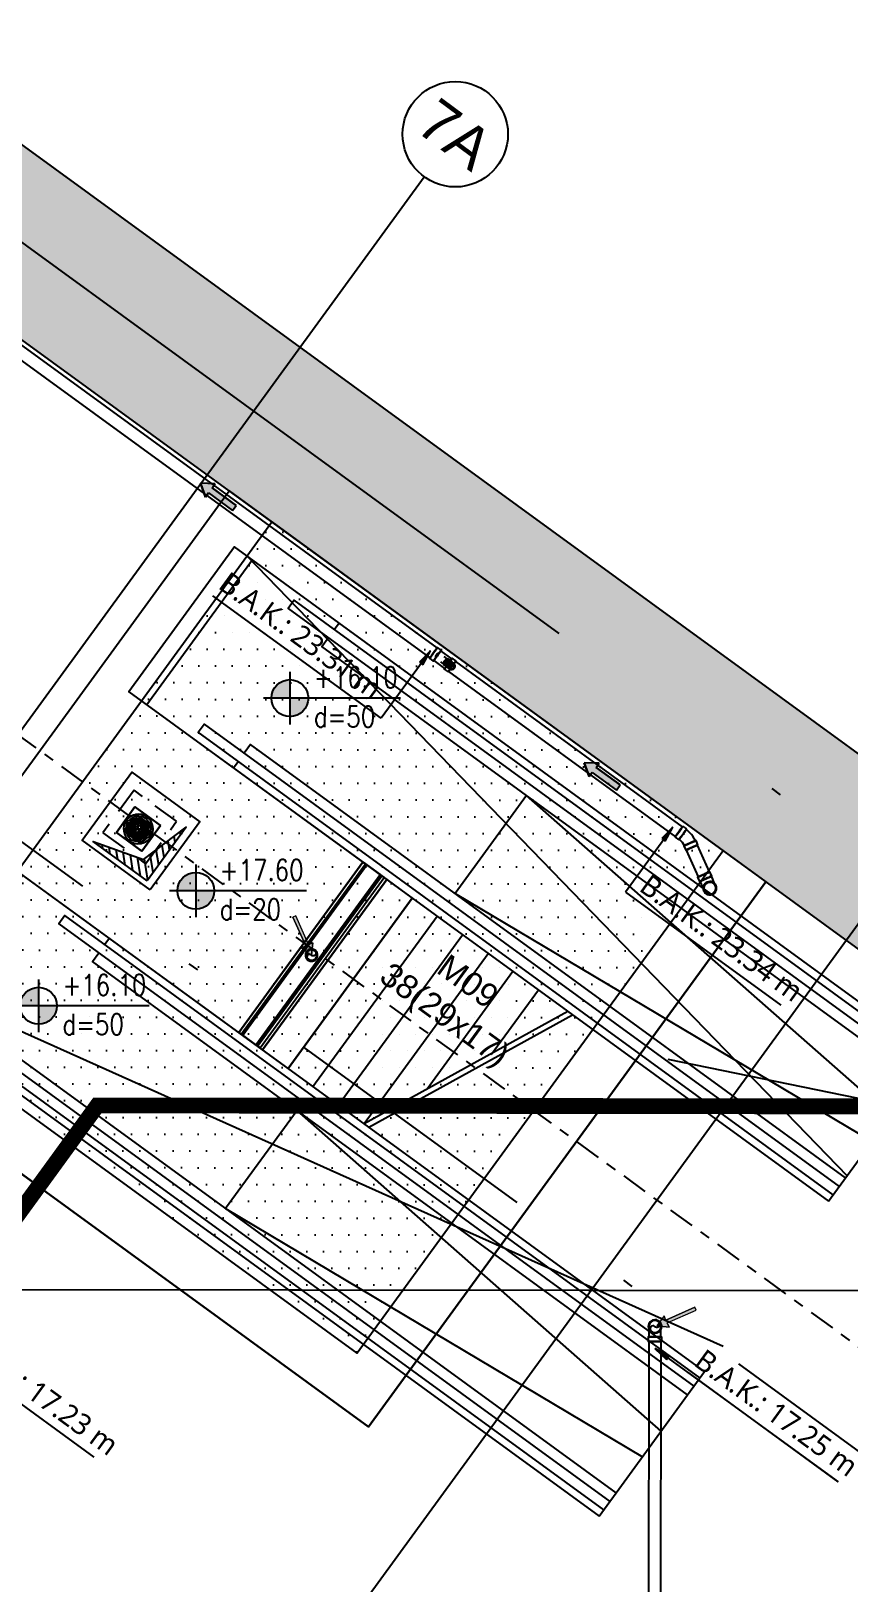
# Model space of a CAD drawing. Header units: millimetres. Extents: x 400382 to 401500, y 4543975 to 4544133.
# Drawn here: x 400809.64 to 400817.4, y 4544089.9 to 4544104.62 of the extents above; entities that cross this region are included whole.
import ezdxf
from ezdxf.enums import TextEntityAlignment as Align

# ---------------------------------------------------------------- set-up
doc = ezdxf.new("R2010")
doc.units = ezdxf.units.MM
for name, pattern in [('ACAD_ISO05W100', [33, 24, -3, 0, -3, 0, -3]), ('AKS', [3, 2.5, -0.25, 0, -0.25]), ('CENTER', [2, 1.25, -0.25, 0.25, -0.25]), ('CIZGI', [0.4, 0.25, -0.15]), ('CONTINU', [0]), ('DASHDOT2', [0.5, 0.25, -0.125, 0, -0.125]), ('HIDDEN', [0.375, 0.25, -0.125])]:
    doc.linetypes.add(name, pattern=pattern)
doc.layers.add('A-DETL-GENF', color=92, linetype='Continuous', lineweight=9)
for name, color, linetype in [('aks prota', 2, 'AKS'), ('bosluk prota', 2, 'Continuous'), ('bosluk tarama prota', 8, 'Continuous'), ('caks prota', 4, 'Continuous'), ('iderzi_PROTA', 3, 'Continuous'), ('kiriş prota', 6, 'Continuous'), ('kolon tarama prota', 252, 'Continuous'), ('merdiven prota', 2, 'Continuous'), ('not çizgisi prota', 4, 'Continuous'), ('perde prota', 1, 'Continuous'), ('PRT-AL-TUNEL_EKSENI', 14, 'DASHDOT2'), ('PRT-MI-a_fit_drainage', 10, 'Continuous'), ('prt-s-taxis', 7, 'Continuous'), ('skesit prota', 7, 'Continuous'), ('st-s_level (kot)', 6, 'Continuous'), ('st-s_levelmark (kot işareti)', 4, 'Continuous'), ('st_s_ölçü', 4, 'Continuous'), ('taks prota', 7, 'Continuous'), ('TARAMA', 8, 'Continuous'), ('temel prota', 6, 'Continuous')]:
    doc.layers.add(name, color=color, linetype=linetype)
doc.styles.add('OLCU', font='romanstw.shx')
doc.styles.add('PRT-MI-a_Arial', font='Arial.ttf', dxfattribs={"height": 30})
doc.styles.add('Segoe UI Light_1', font='', dxfattribs={"height": 200})
doc.styles.add('TAKS', font='Arial Unicode.ttf')
doc.styles.get('Segoe UI Light_1').set_extended_font_data('Segoe UI Light')
doc.dimstyles.new('1-50', dxfattribs={"dimtxt": 10, "dimasz": 4, "dimexe": 4, "dimexo": 8, "dimgap": 4, "dimtad": 1, "dimdec": 1, "dimrnd": 0.05, "dimzin": 9, "dimdsep": 46, "dimtxsty": 'OLCU', "dimblk1": 'OBLIQUE', "dimblk2": 'OBLIQUE', "dimsah": 1, "dimcen": 2, "dimdle": 4, "dimclrd": 4, "dimclre": 4, "dimclrt": 3, "dimadec": 1, "dimazin": 0, "dimtfac": 1, "dimtdec": 1, "dimtix": 1, "dimtmove": 2, "dimatfit": 3, "dimldrblk": 'OBLIQUE', "dimfxl": 1, "dimtvp": 1, "dimtolj": 1, "dimtzin": 1, "dimarcsym": 0})

# ---------------------------------------------------------------- blocks, each defined once
blk = doc.blocks.new('Flow Direction - Flow Direction _25mm_-1035271-_17_70 m  ARA KAT')
at = {"layer": 'TARAMA'}
blk.add_hatch(color=256, dxfattribs=at).paths.add_polyline_path([(0, 0), (-117, -78), (-117, -30), (-400, -30), (-400, 30), (-117, 30), (-117, 78)], flags=0)
for p, q in [((-117, 30), (-400, 30)), ((-400, 30), (-400, -30)), ((-117, 30), (-400, 30)), ((-400, 30), (-400, -30)), ((0, 0), (-117, 78)), ((-117, 78), (-117, 30)), ((-117, 78), (0, 0)), ((-117, 30), (-117, 78)), ((-117, -78), (0, 0)), ((-117, -78), (0, 0)), ((-400, -30), (-117, -30)), ((-117, -30), (-400, -30)), ((-117, -30), (-117, -78)), ((-117, -30), (-117, -78))]:
    blk.add_line(p, q, dxfattribs=at)
blk = doc.blocks.new('Riser Direction1 - Flow Direction _25mm_ 2-2155046-_17_70 m  ARA KAT')
at = {"layer": 'A-DETL-GENF'}
blk.add_hatch(color=256, dxfattribs=at).paths.add_polyline_path([(0, 0), (118, 0), (96, -38), (355, -188), (340, -214), (81, -64), (59, -102)], flags=0)
for p, q in [((0, 0), (59, -102)), ((118, 0), (0, 0)), ((118, 0), (0, 0)), ((59, -102), (0, 0)), ((59, -102), (81, -64)), ((81, -64), (59, -102)), ((81, -64), (340, -214)), ((81, -64), (340, -214)), ((96, -38), (118, 0)), ((96, -38), (118, 0)), ((355, -188), (96, -38)), ((96, -38), (355, -188)), ((340, -214), (355, -188)), ((340, -214), (355, -188))]:
    blk.add_line(p, q, dxfattribs=at)
blk = doc.blocks.new('17.60 mekanik')
at = {"layer": 'kolon tarama prota'}
for points in [[(140391.8, 64258.3), (140381.4, 64247.3), (140384.6, 64245)], [(140621.9, 64091.2), (140611.5, 64080.2), (140614.7, 64077.9)], [(140605.6, 63596.4), (140616.6, 63586), (140618.9, 63589.2)]]:
    blk.add_hatch(color=256, dxfattribs=at).paths.add_polyline_path(points, flags=0)
for p, q in [((140398.2, 64261), (139797.1, 64697.7)), ((139790.2, 64688.1), (140391.2, 64251.5)), ((140345.2, 64194.1), (140185.4, 64310.2)), ((140391.8, 64258.3), (140345.2, 64194.1)), ((140391.8, 64258.3), (140381.4, 64247.3)), ((140384.6, 64245), (140391.8, 64258.3)), ((140390.9, 64251.1), (140394.5, 64248.5)), ((140394.9, 64249), (140405.3, 64241.4)), ((140396.7, 64251.4), (140399.9, 64255.8)), ((140402, 64258.8), (140398.4, 64261.4)), ((140412, 64250.7), (140401.6, 64258.2)), ((140408.8, 64249.7), (140404.7, 64252.7)), ((140410.2, 64249.2), (140409.1, 64250)), ((140410.7, 64248.7), (140410.1, 64249.1)), ((140411.9, 64248), (140410.7, 64248.8)), ((140416, 64248.6), (140412.4, 64251.2)), ((140381.4, 64247.3), (140384.6, 64245)), ((140401.2, 64247.8), (140405.3, 64244.8)), ((140404.9, 64240.9), (140408.5, 64238.3)), ((140405, 64244.5), (140406.1, 64243.7)), ((140406.2, 64243.8), (140406.8, 64243.4)), ((140406.7, 64243.3), (140407.8, 64242.4)), ((140408.8, 64238.7), (140624.4, 64082.1)), ((140631.3, 64091.6), (140415.8, 64248.2)), ((140111.6, 64109.7), (140094, 64085.4)), ((140094, 64085.4), (140111.6, 64109.7)), ((140135.9, 64092.1), (140111.6, 64109.7)), ((140111.6, 64109.7), (140135.9, 64092.1)), ((140111.6, 64109.7), (140111.6, 64109.7)), ((140103.3, 64096.6), (140104.9, 64095.4)), ((140104.9, 64095.4), (140103.3, 64096.6)), ((140103.3, 64096.6), (140103.3, 64096.6)), ((140105.5, 64096.2), (140103.9, 64097.4)), ((140103.9, 64097.4), (140105.5, 64096.2)), ((140103.9, 64097.4), (140103.9, 64097.4)), ((140104.9, 64095.4), (140104.9, 64095.4)), ((140105.5, 64096.2), (140105.5, 64096.2)), ((140106.9, 64093.9), (140108.6, 64092.8)), ((140108.6, 64092.8), (140106.9, 64093.9)), ((140106.9, 64093.9), (140106.9, 64093.9)), ((140109.2, 64093.6), (140107.5, 64094.7)), ((140107.5, 64094.7), (140109.2, 64093.6)), ((140107.5, 64094.7), (140107.5, 64094.7)), ((140108.6, 64092.8), (140108.6, 64092.8)), ((140109.2, 64093.6), (140109.2, 64093.6)), ((140110.6, 64091.3), (140112.2, 64090.1)), ((140112.2, 64090.1), (140110.6, 64091.3)), ((140110.6, 64091.3), (140110.6, 64091.3)), ((140112.8, 64090.9), (140111.2, 64092.1)), ((140111.2, 64092.1), (140112.8, 64090.9)), ((140111.2, 64092.1), (140111.2, 64092.1)), ((140112.2, 64090.1), (140112.2, 64090.1)), ((140112.8, 64090.9), (140112.8, 64090.9)), ((140117.4, 64093.1), (140116.2, 64091.4)), ((140116.2, 64091.4), (140117.4, 64093.1)), ((140116.2, 64091.4), (140116.2, 64091.4)), ((140117.1, 64090.9), (140118.2, 64092.5)), ((140118.2, 64092.5), (140117.1, 64090.9)), ((140117.1, 64090.9), (140117.1, 64090.9)), ((140117.4, 64093.1), (140117.4, 64093.1)), ((140119.2, 64086.2), (140117.6, 64087.4)), ((140117.6, 64087.4), (140119.2, 64086.2)), ((140117.6, 64087.4), (140117.6, 64087.4)), ((140118.2, 64092.5), (140118.2, 64092.5)), ((140118.2, 64067.8), (140135.9, 64092.1)), ((140135.9, 64092.1), (140118.2, 64067.8)), ((140120.1, 64096.7), (140118.9, 64095.1)), ((140118.9, 64095.1), (140120.1, 64096.7)), ((140118.9, 64095.1), (140118.9, 64095.1)), ((140119.7, 64094.5), (140120.9, 64096.1)), ((140120.9, 64096.1), (140119.7, 64094.5)), ((140119.7, 64094.5), (140119.7, 64094.5)), ((140120.1, 64096.7), (140120.1, 64096.7)), ((140120.9, 64096.1), (140120.9, 64096.1)), ((140122.7, 64100.4), (140121.6, 64098.8)), ((140121.6, 64098.8), (140122.7, 64100.4)), ((140121.6, 64098.8), (140121.6, 64098.8)), ((140122.4, 64098.2), (140123.5, 64099.8)), ((140123.5, 64099.8), (140122.4, 64098.2)), ((140122.4, 64098.2), (140122.4, 64098.2)), ((140122.7, 64100.4), (140122.7, 64100.4)), ((140123.5, 64099.8), (140123.5, 64099.8)), ((140135.9, 64092.1), (140135.9, 64092.1)), ((140621.9, 64091.2), (140577.1, 64029.5)), ((140621.9, 64091.2), (140611.5, 64080.2)), ((140614.7, 64077.9), (140621.9, 64091.2)), ((140635.2, 64089.4), (140631.6, 64092)), ((140094, 64085.4), (140118.2, 64067.8)), ((140118.2, 64067.8), (140094, 64085.4)), ((140094, 64085.4), (140094, 64085.4)), ((140107.5, 64079.4), (140106.3, 64077.7)), ((140106.3, 64077.7), (140107.5, 64079.4)), ((140106.3, 64077.7), (140106.3, 64077.7)), ((140107.1, 64077.1), (140108.3, 64078.8)), ((140108.3, 64078.8), (140107.1, 64077.1)), ((140107.1, 64077.1), (140107.1, 64077.1)), ((140107.5, 64079.4), (140107.5, 64079.4)), ((140108.3, 64078.8), (140108.3, 64078.8)), ((140110.1, 64083), (140108.9, 64081.4)), ((140108.9, 64081.4), (140110.1, 64083)), ((140108.9, 64081.4), (140108.9, 64081.4)), ((140109.7, 64080.8), (140110.9, 64082.4)), ((140110.9, 64082.4), (140109.7, 64080.8)), ((140109.7, 64080.8), (140109.7, 64080.8)), ((140110.1, 64083), (140110.1, 64083)), ((140110.9, 64082.4), (140110.9, 64082.4)), ((140112.8, 64086.7), (140111.6, 64085)), ((140111.6, 64085), (140112.8, 64086.7)), ((140111.6, 64085), (140111.6, 64085)), ((140112.4, 64084.4), (140113.6, 64086.1)), ((140113.6, 64086.1), (140112.4, 64084.4)), ((140112.4, 64084.4), (140112.4, 64084.4)), ((140112.8, 64086.7), (140112.8, 64086.7)), ((140113.6, 64086.1), (140113.6, 64086.1)), ((140117, 64086.6), (140118.6, 64085.4)), ((140118.6, 64085.4), (140117, 64086.6)), ((140117, 64086.6), (140117, 64086.6)), ((140118.6, 64085.4), (140118.6, 64085.4)), ((140119.2, 64086.2), (140119.2, 64086.2)), ((140120.7, 64084), (140122.3, 64082.8)), ((140122.3, 64082.8), (140120.7, 64084)), ((140120.7, 64084), (140120.7, 64084)), ((140122.9, 64083.6), (140121.3, 64084.8)), ((140121.3, 64084.8), (140122.9, 64083.6)), ((140121.3, 64084.8), (140121.3, 64084.8)), ((140122.3, 64082.8), (140122.3, 64082.8)), ((140122.9, 64083.6), (140122.9, 64083.6)), ((140124.3, 64081.3), (140125.9, 64080.1)), ((140125.9, 64080.1), (140124.3, 64081.3)), ((140124.3, 64081.3), (140124.3, 64081.3)), ((140126.5, 64080.9), (140124.9, 64082.1)), ((140124.9, 64082.1), (140126.5, 64080.9)), ((140124.9, 64082.1), (140124.9, 64082.1)), ((140125.9, 64080.1), (140125.9, 64080.1)), ((140126.5, 64080.9), (140126.5, 64080.9)), ((140611.5, 64080.2), (140614.7, 64077.9)), ((140624.1, 64081.7), (140627.7, 64079.1)), ((140632.4, 64073.3), (140634.2, 64069.2)), ((140645.8, 64074.4), (140644, 64078.5)), ((140656.8, 64048.7), (140645.4, 64074.2)), ((140118.2, 64067.8), (140118.2, 64067.8)), ((140328, 64057.6), (140210.4, 63895.8)), ((140210.4, 63895.8), (140328, 64057.6)), ((140328, 64057.6), (140328, 64057.6)), ((140328, 64057.6), (140330.4, 64055.8)), ((140330.4, 64055.8), (140328, 64057.6)), ((140634.6, 64069.4), (140646, 64043.9)), ((140212.8, 63894), (140330.4, 64055.8)), ((140212.8, 63894), (140330.4, 64055.8)), ((140212.8, 63894), (140330.4, 64055.8)), ((140212.8, 63894), (140330.4, 64055.8)), ((140214.1, 63893.1), (140331.6, 64054.9)), ((140214.1, 63893.1), (140331.6, 64054.9)), ((140226.6, 63884), (140344.2, 64045.8)), ((140226.6, 63884), (140344.2, 64045.8)), ((140345.8, 64044.6), (140228.2, 63882.8)), ((140228.2, 63882.8), (140345.8, 64044.6)), ((140228.2, 63882.8), (140345.8, 64044.6)), ((140228.2, 63882.8), (140345.8, 64044.6)), ((140230.6, 63881.1), (140348.2, 64042.9)), ((140230.6, 63881.1), (140348.2, 64042.9)), ((140330.4, 64055.8), (140330.4, 64055.8)), ((140330.4, 64055.8), (140331.6, 64054.9)), ((140345.8, 64044.6), (140330.4, 64055.8)), ((140330.4, 64055.8), (140330.4, 64055.8)), ((140331.6, 64054.9), (140331.6, 64054.9)), ((140331.6, 64054.9), (140344.2, 64045.8)), ((140344.2, 64045.8), (140344.2, 64045.8)), ((140344.2, 64045.8), (140345.8, 64044.6)), ((140345.8, 64044.6), (140345.8, 64044.6)), ((140345.8, 64044.6), (140348.2, 64042.9)), ((140348.2, 64042.9), (140345.8, 64044.6)), ((140345.8, 64044.6), (140345.8, 64044.6)), ((140348.2, 64042.9), (140348.2, 64042.9)), ((140645.5, 64043.7), (140647.4, 64039.6)), ((140659, 64044.8), (140657.2, 64048.9)), ((140577.1, 64029.5), (140724.7, 63922.3)), ((140210.4, 63895.8), (140212.8, 63894)), ((140212.8, 63894), (140210.4, 63895.8)), ((140210.4, 63895.8), (140210.4, 63895.8)), ((140212.8, 63894), (140212.8, 63894)), ((140212.8, 63894), (140228.2, 63882.8)), ((140214.1, 63893.1), (140212.8, 63894)), ((140212.8, 63894), (140212.8, 63894)), ((140226.6, 63884), (140214.1, 63893.1)), ((140214.1, 63893.1), (140214.1, 63893.1)), ((140228.2, 63882.8), (140226.6, 63884)), ((140226.6, 63884), (140226.6, 63884)), ((140228.2, 63882.8), (140228.2, 63882.8)), ((140228.2, 63882.8), (140230.6, 63881.1)), ((140230.6, 63881.1), (140228.2, 63882.8)), ((140228.2, 63882.8), (140228.2, 63882.8)), ((140230.6, 63881.1), (140230.6, 63881.1)), ((139922.5, 63602.1), (140073.5, 63492.4)), ((140599.2, 63607.4), (140599.2, 63603)), ((140599.7, 63603), (140599.7, 63037.6)), ((140611.5, 63037.6), (140611.5, 63603)), ((140612, 63603), (140612, 63607.4)), ((140605.6, 63596.4), (140616.6, 63586)), ((140618.9, 63589.2), (140605.6, 63596.4)), ((140605.6, 63596.4), (140779.7, 63469.9)), ((140616.6, 63586), (140618.9, 63589.2)), ((140779.7, 63469.9), (140637.7, 63573.1))]:
    blk.add_line(p, q, dxfattribs=at)
at = {"layer": 'kolon tarama prota', "flags": 128}
for points in [[(140410.1, 64241.3), (140409.7, 64241.6), (140408.6, 64242.4), (140408.1, 64242.8)], [(140410.1, 64241.3), (140409, 64242.7), (140408.9, 64244.3), (140409.4, 64245.5)], [(140409.4, 64245.5), (140410.7, 64246.6), (140412.4, 64246.7), (140413.6, 64246.2)], [(140414.3, 64242), (140413, 64241), (140411.3, 64240.8), (140410.1, 64241.3)], [(140411.6, 64247.7), (140412.9, 64246.7), (140413.6, 64246.2), (140413.6, 64246.2)], [(140413.6, 64246.2), (140414.6, 64244.9), (140414.8, 64243.2), (140414.3, 64242)], [(140639.8, 64084.1), (140636.3, 64087.7), (140634.8, 64088.9)], [(140628.1, 64079.6), (140630.8, 64077), (140630.9, 64076.9)], [(140630.9, 64076.9), (140632.9, 64073.7), (140633, 64073.6)], [(140643.4, 64078.2), (140640.9, 64082.6), (140639.8, 64084.1)], [(140658.4, 64044.6), (140659.6, 64041.8), (140660.7, 64039.3), (140661.6, 64037.3), (140662.2, 64036), (140662.4, 64035.6), (140662.4, 64035.6)], [(140652, 64030.9), (140651.8, 64031.3), (140651.2, 64032.6), (140650.3, 64034.6), (140649.2, 64037), (140648, 64039.8), (140648, 64039.9)], [(140652, 64030.9), (140651.5, 64033.2), (140651.9, 64035.5), (140653.2, 64037.4), (140654.9, 64038.5)], [(140659.5, 64028), (140657.2, 64027.5), (140655, 64028), (140653.1, 64029.3), (140652, 64030.9)], [(140654.9, 64038.5), (140657.1, 64039), (140659.4, 64038.5), (140661.3, 64037.2), (140662.4, 64035.6)], [(140662.4, 64035.6), (140662.9, 64033.3), (140662.4, 64031), (140661.1, 64029.1), (140659.5, 64028)], [(140599.9, 63617.2), (140599.9, 63616.8), (140599.9, 63615.4), (140599.9, 63613.3), (140599.9, 63610.6), (140599.9, 63607.5), (140599.9, 63607.4)], [(140611.3, 63607.4), (140611.3, 63610.4), (140611.3, 63613.2), (140611.3, 63615.3), (140611.3, 63616.7), (140611.3, 63617.2), (140611.3, 63617.2)]]:
    blk.add_lwpolyline(points, dxfattribs=at)
at = {"layer": 'kolon tarama prota'}
for centre, radius, start, end in [((140411.8, 64243.8), 3.43, 144, 324), ((140411.8, 64243.8), 3.43, 144, 324), ((140411.8, 64243.8), 3.02, 144, 324), ((140411.8, 64243.8), 3.43, 324, 144), ((140411.8, 64243.8), 3.43, 324, 144), ((140411.8, 64243.8), 3.02, 324, 144), ((140114.9, 64088.8), 14, 56.0467, 141.9533), ((140114.9, 64088.8), 14, 56.0467, 141.9533), ((140114.9, 64088.8), 14, 146.0467, 231.9533), ((140114.9, 64088.8), 14, 146.0467, 231.9533), ((140114.9, 64088.8), 12, 146.388, 231.612), ((140114.9, 64088.8), 12, 146.388, 231.612), ((140114.9, 64088.8), 10, 54, 234), ((140114.9, 64088.8), 10, 54, 234), ((140114.9, 64088.8), 9.5, 147.017, 230.983), ((140114.9, 64088.8), 9.5, 147.017, 230.983), ((140114.9, 64088.8), 12, 56.388, 141.612), ((140114.9, 64088.8), 12, 56.388, 141.612), ((140114.9, 64088.8), 9, 54, 234), ((140114.9, 64088.8), 9, 54, 234), ((140114.9, 64088.8), 7.5, 147.8226, 230.1774), ((140114.9, 64088.8), 7.5, 147.8226, 230.1774), ((140114.9, 64088.8), 9.5, 57.017, 140.983), ((140114.9, 64088.8), 9.5, 57.017, 140.983), ((140114.9, 64088.8), 10, 234, 54), ((140114.9, 64088.8), 10, 234, 54), ((140114.9, 64088.8), 5.9, 144, 324), ((140114.9, 64088.8), 7.5, 57.8226, 140.1774), ((140114.9, 64088.8), 7.5, 57.8226, 140.1774), ((140114.9, 64088.8), 9, 234, 54), ((140114.9, 64088.8), 9, 234, 54), ((140114.9, 64088.8), 5, 54, 234), ((140114.9, 64088.8), 5, 54, 234), ((140114.9, 64088.8), 5, 149.7392, 228.2608), ((140114.9, 64088.8), 5, 149.7392, 228.2608), ((140114.9, 64088.8), 5.9, 324, 144), ((140113.2, 64086.4), 2.95, 54, 234), ((140114.9, 64088.8), 5, 59.7392, 138.2608), ((140114.9, 64088.8), 5, 59.7392, 138.2608), ((140114.9, 64088.8), 3, 153.5941, 224.4059), ((140114.9, 64088.8), 3, 153.5941, 224.4059), ((140114.9, 64088.8), 5, 234, 54), ((140114.9, 64088.8), 5, 234, 54), ((140114.9, 64088.8), 3, 63.5941, 134.4059), ((140114.9, 64088.8), 3, 63.5941, 134.4059), ((140116.6, 64091.1), 2.95, 234, 54), ((140114.9, 64088.8), 3, 333.5941, 44.4059), ((140114.9, 64088.8), 3, 333.5941, 44.4059), ((140114.9, 64088.8), 5, 329.7392, 48.2608), ((140114.9, 64088.8), 5, 329.7392, 48.2608), ((140114.9, 64088.8), 7.5, 327.8226, 50.1774), ((140114.9, 64088.8), 7.5, 327.8226, 50.1774), ((140114.9, 64088.8), 9.5, 327.017, 50.983), ((140114.9, 64088.8), 9.5, 327.017, 50.983), ((140114.9, 64088.8), 12, 326.388, 51.612), ((140114.9, 64088.8), 12, 326.388, 51.612), ((140114.9, 64088.8), 14, 326.0467, 51.9533), ((140114.9, 64088.8), 14, 326.0467, 51.9533), ((140114.9, 64088.8), 14, 236.0467, 321.9533), ((140114.9, 64088.8), 14, 236.0467, 321.9533), ((140114.9, 64088.8), 12, 236.388, 321.612), ((140114.9, 64088.8), 12, 236.388, 321.612), ((140114.9, 64088.8), 9.5, 237.017, 320.983), ((140114.9, 64088.8), 9.5, 237.017, 320.983), ((140114.9, 64088.8), 7.5, 237.8226, 320.1774), ((140114.9, 64088.8), 7.5, 237.8226, 320.1774), ((140114.9, 64088.8), 5, 239.7392, 318.2608), ((140114.9, 64088.8), 5, 239.7392, 318.2608), ((140114.9, 64088.8), 3, 243.5941, 314.4059), ((140114.9, 64088.8), 3, 243.5941, 314.4059), ((140657.2, 64033.2), 6.38, 114, 294), ((140657.2, 64033.2), 6.38, 114, 294), ((140657.2, 64033.2), 5.9, 144, 324), ((140657.2, 64033.2), 5.72, 114, 294), ((140657.2, 64033.2), 5.9, 324, 144), ((140657.2, 64033.2), 6.38, 294, 114), ((140657.2, 64033.2), 6.38, 294, 114), ((140657.2, 64033.2), 5.71, 294, 114), ((140279.3, 63969.3), 5.9, 144, 324), ((140279.3, 63969.3), 5, 54, 234), ((140279.3, 63969.3), 5, 54, 234), ((140279.3, 63969.3), 5.9, 324, 144), ((140277.6, 63966.9), 2.95, 54, 234), ((140279.3, 63969.3), 5, 234, 54), ((140279.3, 63969.3), 5, 234, 54), ((140281, 63971.7), 2.95, 234, 54), ((140605.6, 63617.2), 6.38, 90, 270), ((140605.6, 63617.2), 6.38, 90, 270), ((140605.6, 63617.2), 5.9, 144, 324), ((140605.6, 63617.2), 5.72, 90, 270), ((140605.6, 63617.2), 5.9, 324, 144), ((140603.9, 63614.9), 2.95, 54, 234), ((140605.6, 63617.2), 6.38, 270, 90), ((140605.6, 63617.2), 6.38, 270, 90), ((140605.6, 63617.2), 5.71, 270, 90), ((140607.3, 63619.6), 2.95, 234, 54)]:
    blk.add_arc(centre, radius, start, end, dxfattribs=at)
for centre, major_axis, ratio, start_param, end_param in [((140394.7, 64256.2), (3.75, 5.16), 0.01, 1.570796, 4.712389), ((140394.7, 64256.2), (3.47, 4.77), 0.01, 1.570796, 3.141593), ((140394.7, 64256.2), (3.47, 4.77), 0.01, 3.141593, 4.712389), ((140398.3, 64253.6), (3.75, 5.16), 0.01, 1.570796, 4.712389), ((140394.7, 64256.2), (3.75, 5.16), 0.01, 4.712389, 7.853982), ((140394.7, 64256.2), (3.47, 4.77), 0.01, 0, 1.570796), ((140394.7, 64256.2), (3.47, 4.77), 0.01, 4.712389, 6.283185), ((140398.3, 64253.6), (3.36, 4.62), 0.01, 1.570796, 4.712389), ((140399.1, 64253.1), (1.77, 2.44), 0.714142, 1.570796, 2.678638), ((140399.1, 64253.1), (1.77, 2.44), 0.714142, 0.462955, 1.570796), ((140398.3, 64253.6), (3.75, 5.16), 0.01, 4.712389, 7.853982), ((140398.3, 64253.6), (3.36, 4.62), 0.01, 4.712389, 7.853982), ((140407.1, 64247.3), (2.02, 2.78), 0.714142, 4.712389, 7.853982), ((140407.1, 64247.3), (1.77, 2.44), 0.714142, 4.712389, 7.853982), ((140408.1, 64246.5), (2.02, 2.78), 0.714142, 4.712389, 7.853982), ((140408.1, 64246.5), (1.94, 2.67), 0.676553, 0, 1.570796), ((140408.7, 64246), (2.02, 2.78), 0.677064, 4.712389, 7.853982), ((140408.7, 64246), (1.94, 2.67), 0.676553, 0, 1.570796), ((140408.7, 64246.1), (3.75, 5.16), 0.01, 4.712389, 7.853982), ((140408.7, 64246.1), (3.36, 4.62), 0.01, 4.712389, 7.853982), ((140408.1, 64246.5), (1.94, 2.67), 0.676553, 4.712389, 6.283185), ((140407.1, 64247.3), (2.02, 2.78), 0.714142, 1.570796, 4.712389), ((140407.1, 64247.3), (1.77, 2.44), 0.714142, 1.570796, 4.712389), ((140408.7, 64246.1), (3.75, 5.16), 0.01, 1.570796, 4.712389), ((140408.1, 64246.5), (2.02, 2.78), 0.714142, 1.570796, 4.712389), ((140408.1, 64246.5), (1.94, 2.67), 0.676553, 1.570796, 3.141593), ((140408.7, 64246.1), (3.36, 4.62), 0.01, 1.570796, 4.712389), ((140408.7, 64246), (1.94, 2.67), 0.676553, 1.570796, 3.141593), ((140408.7, 64246), (2.02, 2.78), 0.677064, 1.570796, 4.712389), ((140408.1, 64246.5), (1.94, 2.67), 0.676553, 3.141593, 4.712389), ((140409.9, 64245.2), (2.02, 2.78), 0.677064, 1.570796, 4.712389), ((140408.7, 64246), (1.94, 2.67), 0.676553, 3.141593, 4.712389), ((140409.9, 64245.2), (1.77, 2.44), 0.677064, 1.570796, 4.712389), ((140409.9, 64245.2), (2.02, 2.78), 0.677064, 4.712389, 7.853982), ((140409.9, 64245.2), (1.77, 2.44), 0.677064, 4.712389, 7.853982), ((140412.3, 64243.5), (3.75, 5.16), 0.01, 1.570796, 4.712389), ((140412.3, 64243.5), (3.47, 4.77), 0.01, 1.570796, 3.141593), ((140412.3, 64243.5), (3.47, 4.77), 0.01, 3.141593, 4.712389), ((140408.7, 64246), (1.94, 2.67), 0.676553, 4.712389, 6.283185), ((140412.3, 64243.5), (3.75, 5.16), 0.01, 4.712389, 7.853982), ((140412.3, 64243.5), (3.47, 4.77), 0.01, 0, 1.570796), ((140412.3, 64243.5), (3.47, 4.77), 0.01, 4.712389, 6.283185), ((140627.8, 64086.8), (3.75, 5.16), 0.01, 3.138913, 6.280506), ((140627.8, 64086.8), (3.75, 5.16), 0.01, 6.280506, 9.422099), ((140627.8, 64086.8), (3.47, 4.77), 0.01, 1.570796, 3.141593), ((140627.8, 64086.8), (3.47, 4.77), 0.01, 3.141593, 4.712389), ((140631.4, 64084.2), (3.75, 5.16), 0.01, 6.280506, 9.422099), ((140631.4, 64084.2), (3.75, 5.16), 0.01, 3.138913, 6.280506), ((140627.8, 64086.8), (3.47, 4.77), 0.01, 0, 1.570796), ((140627.8, 64086.8), (3.47, 4.77), 0.01, 4.712389, 6.283185), ((140631.4, 64084.2), (3.36, 4.62), 0.01, 6.280506, 9.422099), ((140631.4, 64084.2), (3.36, 4.62), 0.01, 3.138913, 6.280506), ((140638.2, 64075.9), (5.82, 2.59), 0.01, 3.144272, 6.285865), ((140638.2, 64075.9), (5.82, 2.59), 0.01, 0.002679, 3.144272), ((140638.2, 64075.9), (5.22, 2.32), 0.01, 0.002679, 3.144272), ((140638.2, 64075.9), (5.22, 2.32), 0.01, 3.144272, 6.285865), ((140640, 64071.8), (5.82, 2.59), 0.01, 0.002679, 3.144272), ((140640, 64071.8), (5.82, 2.59), 0.01, 3.144272, 6.285865), ((140640, 64071.8), (5.39, 2.4), 0.01, 0, 1.570796), ((140640, 64071.8), (5.39, 2.4), 0.01, 4.712389, 6.283185), ((140640, 64071.8), (5.39, 2.4), 0.01, 1.570796, 3.141593), ((140640, 64071.8), (5.39, 2.4), 0.01, 3.141593, 4.712389), ((140651.4, 64046.3), (-5.82, -2.59), 0.01, 4.712389, 7.853982), ((140651.4, 64046.3), (5.39, 2.4), 0.01, 1.570796, 3.141593), ((140651.4, 64046.3), (5.39, 2.4), 0.01, 3.141593, 4.712389), ((140651.4, 64046.3), (5.82, 2.59), 0.01, 4.712389, 7.853982), ((140651.4, 64046.3), (5.39, 2.4), 0.01, 0, 1.570796), ((140651.4, 64046.3), (5.39, 2.4), 0.01, 4.712389, 6.283185), ((140653.2, 64042.2), (-5.82, -2.59), 0.01, 1.570796, 4.712389), ((140653.2, 64042.2), (5.22, 2.32), 0.01, 4.712389, 7.853982), ((140653.2, 64042.2), (-5.82, -2.59), 0.01, 4.712389, 7.853982), ((140653.2, 64042.2), (-5.22, -2.32), 0.01, 4.712389, 7.853982), ((140605.6, 63607.4), (-6.38, 0), 0.01, 4.712389, 7.853982), ((140605.6, 63603), (-6.38, 0), 0.01, 4.712389, 7.853982), ((140605.6, 63607.4), (-5.71, 0), 0.01, 4.712389, 7.853982), ((140605.6, 63603), (5.9, 0), 0.01, 3.141593, 4.712389), ((140605.6, 63603), (5.9, 0), 0.01, 1.570796, 3.141593), ((140605.6, 63607.4), (-6.38, 0), 0.01, 1.570796, 4.712389), ((140605.6, 63607.4), (-5.72, 0), 0.01, 1.570796, 4.712389), ((140605.6, 63603), (5.9, 0), 0.01, 4.712389, 6.283185), ((140605.6, 63603), (5.9, 0), 0.01, 0, 1.570796), ((140605.6, 63603), (-6.38, 0), 0.01, 1.570796, 4.712389)]:
    blk.add_ellipse(centre, major_axis=major_axis, ratio=ratio, start_param=start_param, end_param=end_param, dxfattribs=at)
for name, p, xscale, yscale, zscale, rotation in [('Flow Direction - Flow Direction _25mm_-1035271-_17_70 m  ARA KAT', (140173.3, 64417.1), 0.09999999999999999, 0.09999999999999999, 0.09999999999999999, 143.9999999999989), ('Flow Direction - Flow Direction _25mm_-1035271-_17_70 m  ARA KAT', (140537.8, 64152.2), 0.09999999999999999, 0.09999999999999999, 0.09999999999999999, 143.9999999999989), ('Riser Direction1 - Flow Direction _25mm_ 2-2155046-_17_70 m  ARA KAT', (140279.3, 63969.3), 0.09999999999999999, 0.09999999999999999, 0.09999999999999999, 143.9999999999989), ('Riser Direction1 - Flow Direction _25mm_ 2-2155046-_17_70 m  ARA KAT', (140607.3, 63617.8), 0.1, 0.1, 0.1, 53.99999999999887)]:
    blk.add_blockref(name, p, dxfattribs=dict(at, xscale=xscale, yscale=yscale, zscale=zscale, rotation=rotation))
at = {"layer": 'kolon tarama prota', "char_height": 20, "attachment_point": 1, "rotation": 324, "line_spacing_factor": 1.142579, "style": 'Segoe UI Light_1'}
for s, insert, width in [('B.A.K.: 23.31 m', (140201, 64334.2), 207.627), ('B.A.K.: 23.34 m', (140600.7, 64047.7), 213.66), ('B.A.K.: 17.23 m', (139951.7, 63616.2), 207.124), ('B.A.K.: 17.25 m', (140653.4, 63597), 207.124)]:
    blk.add_mtext(s, dxfattribs=dict(at, insert=insert, width=width))
blk = doc.blocks.new('yürüyen mer 2')
at = {"color": 253}
blk.add_lwpolyline([(52651, 3429.1), (52651, 3599.1)], dxfattribs=at)
at = {"layer": 'st_s_ölçü', "color": 252, "ltscale": 0.1}
blk.add_line((53451.2, 3599.1), (53451.2, 3429.1), dxfattribs=at)
for points in [[(52651, 3599.1), (53472.2, 3599.1), (53472.2, 3429.1), (52651, 3429.1)], [(53349.5, 3599.1), (53349.5, 3591.6)], [(52651, 3591.6), (53396.5, 3591.6), (53396.5, 3581.8), (52651, 3581.8)], [(52651, 3571.6), (53349.5, 3571.6), (53349.5, 3581.8)], [(52651, 3529.1), (53109.3, 3571.6), (53109.3, 3456.6), (52651, 3499.1)], [(52651, 3456.6), (53349.5, 3456.6), (53349.5, 3446.3)], [(52651, 3436.6), (53396.5, 3436.6), (53396.5, 3446.3), (52651, 3446.3)], [(53349.5, 3429.1), (53349.5, 3436.6)]]:
    blk.add_lwpolyline(points, dxfattribs=at)
blk = doc.blocks.new('_Oblique')
at = {"layer": 'st_s_ölçü', "lineweight": -2}
blk.add_line((-0.5, -0.5), (0.5, 0.5), dxfattribs=at)
blk = doc.blocks.new('PLAN_KOT')
at = {"layer": 'st-s_levelmark (kot işareti)'}
h = blk.add_hatch(color=256, dxfattribs=at)
h.paths.add_polyline_path([(0, 17.5, 0.414214), (-17.5, 0), (0, 0)])
h.paths.add_polyline_path([(17.5, 0), (0, 0), (0, -17.5, 0.414214)])
for p, q in [((0, 25), (0, -25)), ((105, 0), (-25, 0))]:
    blk.add_line(p, q, dxfattribs=at)
blk.add_circle((0, 0), 17.5, dxfattribs=at)
at = {"layer": 'st-s_level (kot)', "color": 6, "style": 'OLCU', "width": 0.8}
for tag, p in [('KOT', (22.7, 9.8)), ('DÖŞEME_KALINLIĞI', (22.7, -27.6))]:
    blk.add_attdef(tag, p, '', height=20, dxfattribs=at)
blk = doc.blocks.new('Stair_Anotation')
at = {"color": 0, "style": 'PRT-MI-a_Arial'}
blk.add_attdef('M.ADI', text='', height=0.2, dxfattribs=at).set_placement((0, 0), align=Align.BOTTOM_CENTER)
blk.add_attdef('BAS.SAYI-(EN-RIHT)', text='', height=0.2, dxfattribs=at).set_placement((0, -0.08), align=Align.TOP_CENTER)
blk = doc.blocks.new('YER SUZGECI_20x20')
at = {"color": 2}
blk.add_lwpolyline([(-20, 0), (0, 0), (0, 20), (-20, 20)], close=True, dxfattribs=at)
for points in [[(0, 20), (-20, 0)], [(-20, 20), (0, 0)]]:
    blk.add_lwpolyline(points, dxfattribs=at)
blk.add_circle((-10, 10), 7, dxfattribs=at)

msp = doc.modelspace()

# ---------------------------------------------------------------- hatches: boundary and pattern name
at = {"layer": 'bosluk tarama prota'}
h = msp.add_hatch(dxfattribs=at)
h.set_pattern_fill('ANSI31', color=256, scale=0.5, angle=258.9285)
h.set_pattern_definition([(98.92846, (400826.28233, 4544123.29684), (-0.06174268, -0.00970007), [])])
h.paths.add_polyline_path([(400810.737, 4544096.559), (400810.225, 4544096.932), (400810.703, 4544096.763), (400811.108, 4544097.068)])
at = {"layer": 'kolon tarama prota'}
h = msp.add_hatch(color=256, dxfattribs=at)
h.dxf.hatch_style = 1
h.paths.add_polyline_path([(400825.527, 4544091.908), (400771.977, 4544130.917), (400746.836, 4544096.404), (400748.048, 4544095.52), (400772.306, 4544128.822), (400822.975, 4544091.912)])
h = msp.add_hatch(dxfattribs=at)
h.set_pattern_fill('DOTS', color=2, scale=0.1, angle=-0.0715)
h.set_pattern_definition([(359.928458, (399108.95614, 4543658.28852), (0.079573161, 0.158650765), [0, -0.15875])])
h.paths.add_polyline_path([(400811.919, 4544099.966), (400816.203, 4544096.845), (400812.729, 4544092.076), (400808.445, 4544095.197)])

# ---------------------------------------------------------------- linework, layer by layer
at = {"layer": 'aks prota', "ltscale": 10}
for p, q in [((400863.305, 4544063.461), (400768.79, 4544132.311)), ((400785.87, 4544065.494), (400813.367, 4544103.241)), ((400785.87, 4544065.494), (400813.367, 4544103.241)), ((400791.932, 4544061.078), (400819.429, 4544098.825)), ((400791.932, 4544061.078), (400819.429, 4544098.825)), ((400882.93, 4544092.587), (400717.011, 4544092.794)), ((400864.508, 4544092.61), (400741.096, 4544092.764))]:
    msp.add_line(p, q, dxfattribs=at)
at = {"layer": 'bosluk prota'}
msp.add_lwpolyline([(400810.737, 4544096.559), (400810.225, 4544096.932), (400810.703, 4544096.763), (400811.108, 4544097.068)], close=True, dxfattribs=at)
at = {"layer": 'caks prota', "ltscale": 0.05}
msp.add_circle((400813.661, 4544103.645), 0.5, dxfattribs=at)
msp.add_circle((400813.661, 4544103.645), 0.5, dxfattribs=at)
at = {"layer": 'iderzi_PROTA', "linetype": 'ACAD_ISO05W100', "lineweight": 30, "ltscale": 2}
msp.add_lwpolyline([(400809.706, 4544093.66), (400812.839, 4544091.378), (400816.607, 4544096.551)], dxfattribs=at)
at = {"layer": 'kiriş prota'}
for points in [[(400810.682, 4544098.268), (400813.011, 4544096.572), (400811.833, 4544094.956), (400809.505, 4544096.652)], [(400806.811, 4544095.77), (400809.707, 4544093.661), (400808.941, 4544092.609), (400806.045, 4544094.718), (400806.805, 4544095.762)]]:
    msp.add_lwpolyline(points, dxfattribs=at)
at = {"layer": 'merdiven prota', "linetype": 'HIDDEN', "ltscale": 10}
for p, q in [((400811.833, 4544094.956), (400813.011, 4544096.572)), ((400812.076, 4544094.779), (400813.253, 4544096.395)), ((400812.31, 4544094.608), (400813.488, 4544096.225)), ((400812.553, 4544094.432), (400813.73, 4544096.048)), ((400812.795, 4544094.255), (400813.973, 4544095.871)), ((400813.395, 4544094.585), (400814.207, 4544095.701)), ((400814.002, 4544094.91), (400814.45, 4544095.524))]:
    msp.add_line(p, q, dxfattribs=at)
for points in [[(400811.683, 4544099.643), (400811.566, 4544099.728), (400810.565, 4544098.354), (400810.682, 4544098.268)], [(400812.795, 4544094.255), (400814.729, 4544095.321)], [(400812.84, 4544094.222), (400814.774, 4544095.288)]]:
    msp.add_lwpolyline(points, dxfattribs=at)
at = {"layer": 'merdiven prota', "color": 4}
for points in [[(400811.683, 4544099.643), (400817.38, 4544093.761)], [(400808.68, 4544095.52), (400816.202, 4544092.144)]]:
    msp.add_lwpolyline(points, dxfattribs=at)
at = {"layer": 'perde prota'}
msp.add_lwpolyline([(400825.527, 4544091.908), (400771.977, 4544130.917), (400746.836, 4544096.404), (400748.049, 4544095.521), (400772.306, 4544128.822), (400822.975, 4544091.912)], close=True, dxfattribs=at)
at = {"layer": 'PRT-AL-TUNEL_EKSENI', "ltscale": 10}
msp.add_line((400855.471, 4544063.477), (400766.074, 4544128.598), dxfattribs=at)
at = {"layer": 'PRT-MI-a_fit_drainage', "color": 2, "linetype": 'CIZGI'}
msp.add_lwpolyline([(400811.017, 4544097.125), (400810.613, 4544097.419), (400810.318, 4544097.015), (400810.723, 4544096.721)], close=True, dxfattribs=at)
at = {"layer": 'skesit prota', "linetype": 'CENTER', "ltscale": 0.2}
msp.add_lwpolyline([(400765.024, 4544130.352), (400860.966, 4544060.463)], dxfattribs=at)
at = {"layer": 'st_s_ölçü', "color": 3, "linetype": 'CIZGI', "lineweight": 30, "ltscale": 50, "const_width": 0.15}
msp.add_lwpolyline([(400819.537, 4544094.416), (400810.265, 4544094.428), (400808.942, 4544092.608), (400806.044, 4544094.719), (400806.044, 4544094.719), (400805.155, 4544095.366), (400804.449, 4544094.397), (400793.149, 4544102.628), (400789.086, 4544097.051), (400787.13, 4544098.476), (400786.423, 4544097.506), (400789.945, 4544094.941), (400786.589, 4544090.333), (400778.543, 4544096.195), (400781.899, 4544100.802), (400777.774, 4544103.805), (400770.356, 4544093.621), (400754.877, 4544104.897)], dxfattribs=at)
at = {"layer": 'temel prota', "color": 5}
for points in [[(400811.515, 4544100.26), (400816.607, 4544096.551), (400812.839, 4544091.378), (400807.746, 4544095.087)], [(400811.919, 4544099.966), (400816.203, 4544096.845), (400812.729, 4544092.076), (400808.445, 4544095.197)], [(400813.011, 4544096.572), (400813.253, 4544096.396), (400812.076, 4544094.779), (400811.833, 4544094.956)]]:
    msp.add_lwpolyline(points, close=True, dxfattribs=at)
at = {"layer": 'temel prota'}
msp.add_lwpolyline([(400810.767, 4544096.474), (400810.121, 4544096.945), (400810.592, 4544097.592), (400811.238, 4544097.121)], close=True, dxfattribs=at)

# ---------------------------------------------------------------- block references
at = {"layer": 'merdiven prota', "xscale": 0.01, "yscale": 0.01, "zscale": 0.01, "rotation": 359.9284577011093}
msp.add_blockref('17.60 mekanik', (399408.706, 4543457.914), dxfattribs=at)
at = {"layer": 'merdiven prota', "linetype": 'HIDDEN', "ltscale": 10, "xscale": -0.009999999999999997, "yscale": 0.01, "zscale": 0.01, "rotation": 323.9284577011256}
msp.add_blockref('yürüyen mer 2', (401220.403, 4543752.805), dxfattribs=at)
at = {"layer": 'PRT-MI-a_fit_drainage', "color": 2, "xscale": 0.01, "yscale": 0.01, "zscale": 0.01, "rotation": 143.9284577011162}
msp.add_blockref('YER SUZGECI_20x20', (400810.633, 4544097.191), dxfattribs=at)
at = {"layer": 'prt-s-taxis'}
ref = msp.add_blockref('Stair_Anotation', (400813.684, 4544095.455), dxfattribs=dict(at, xscale=-1.125, yscale=1.125, zscale=1.125, rotation=323.9284576664749))
ref.add_attrib('M.ADI', 'M09', dxfattribs={"layer": '0', "color": 0, "height": 0.225, "rotation": 323.9285, "style": 'PRT-MI-a_Arial'}).set_placement((400813.677, 4544095.461), align=Align.BOTTOM_CENTER)
ref.add_attrib('BAS.SAYI-(EN-RIHT)', '38(29x17)', dxfattribs={"layer": '0', "color": 0, "height": 0.225, "rotation": 323.9285, "style": 'PRT-MI-a_Arial'}).set_placement((400813.63, 4544095.384), align=Align.TOP_CENTER)
at = {"layer": 'st-s_level (kot)', "linetype": 'CONTINU', "ltscale": 0.1, "xscale": 0.01, "yscale": 0.01, "zscale": 0.01, "rotation": 359.9284577011093}
for p, values in [((400812.092, 4544098.294), {'KOT': '+16.10', 'DÖŞEME_KALINLIĞI': 'd=50'}), ((400811.199, 4544096.465), {'KOT': '+17.60', 'DÖŞEME_KALINLIĞI': 'd=20'}), ((400809.707, 4544095.374), {'KOT': '+16.10', 'DÖŞEME_KALINLIĞI': 'd=50'})]:
    msp.add_blockref('PLAN_KOT', p, dxfattribs=at).add_auto_attribs(values)
at = {"layer": 'st_s_ölçü', "linetype": 'CONTINU', "xscale": -0.009999999999999997, "yscale": 0.01, "zscale": 0.01, "rotation": 323.9284577011256}
msp.add_blockref('yürüyen mer 2', (401222.581, 4543755.796), dxfattribs=at)

# ---------------------------------------------------------------- texts
at = {"layer": 'taks prota', "style": 'TAKS'}
msp.add_text('7A', height=0.4, rotation=323.4336, dxfattribs=at).set_placement((400813.661, 4544103.645), align=Align.MIDDLE_CENTER)
msp.add_text('7A', height=0.4, rotation=323.4336, dxfattribs=at).set_placement((400813.661, 4544103.645), align=Align.MIDDLE_CENTER)

# ---------------------------------------------------------------- leaders
at = {"layer": 'not çizgisi prota'}
msp.add_leader([(400823.991, 4544093.161), (400823.429, 4544094.013), (400821.991, 4544094.015)], dimstyle='1-50', override={"dimasz": 12, "dimgap": 4, "dimtad": 0}, dxfattribs=at)

doc.saveas('drawing.dxf')
